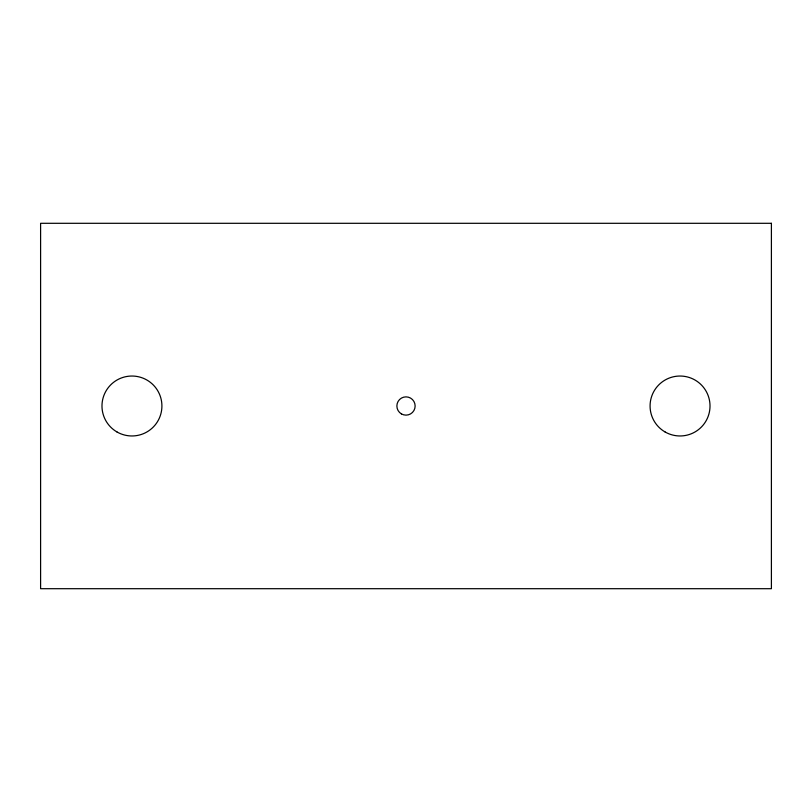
<?xml version="1.0" encoding="UTF-8"?>
<svg xmlns="http://www.w3.org/2000/svg" width="812" height="812" viewBox="0 0 812 812"><rect width="100%" height="100%" fill="white"/><g stroke="black" fill="none" stroke-linecap="round" stroke-linejoin="round"><path stroke-width="1.22" d="M771.4 223.3L40.6 223.3L40.6 588.7L771.4 588.7L771.4 223.3M665.069 431.954A29.963 29.963 0 0 0 710.013 406A29.963 29.963 0 0 0 665.069 380.046A29.963 29.963 0 0 0 665.069 431.954M116.969 431.954A29.963 29.963 0 0 0 161.913 406A29.963 29.963 0 0 0 116.969 380.046A29.963 29.963 0 0 0 116.969 431.954M401.432 413.907A9.135 9.135 0 0 0 415.135 406A9.135 9.135 0 0 0 401.432 398.093A9.135 9.135 0 0 0 401.432 413.907"/></g></svg>
